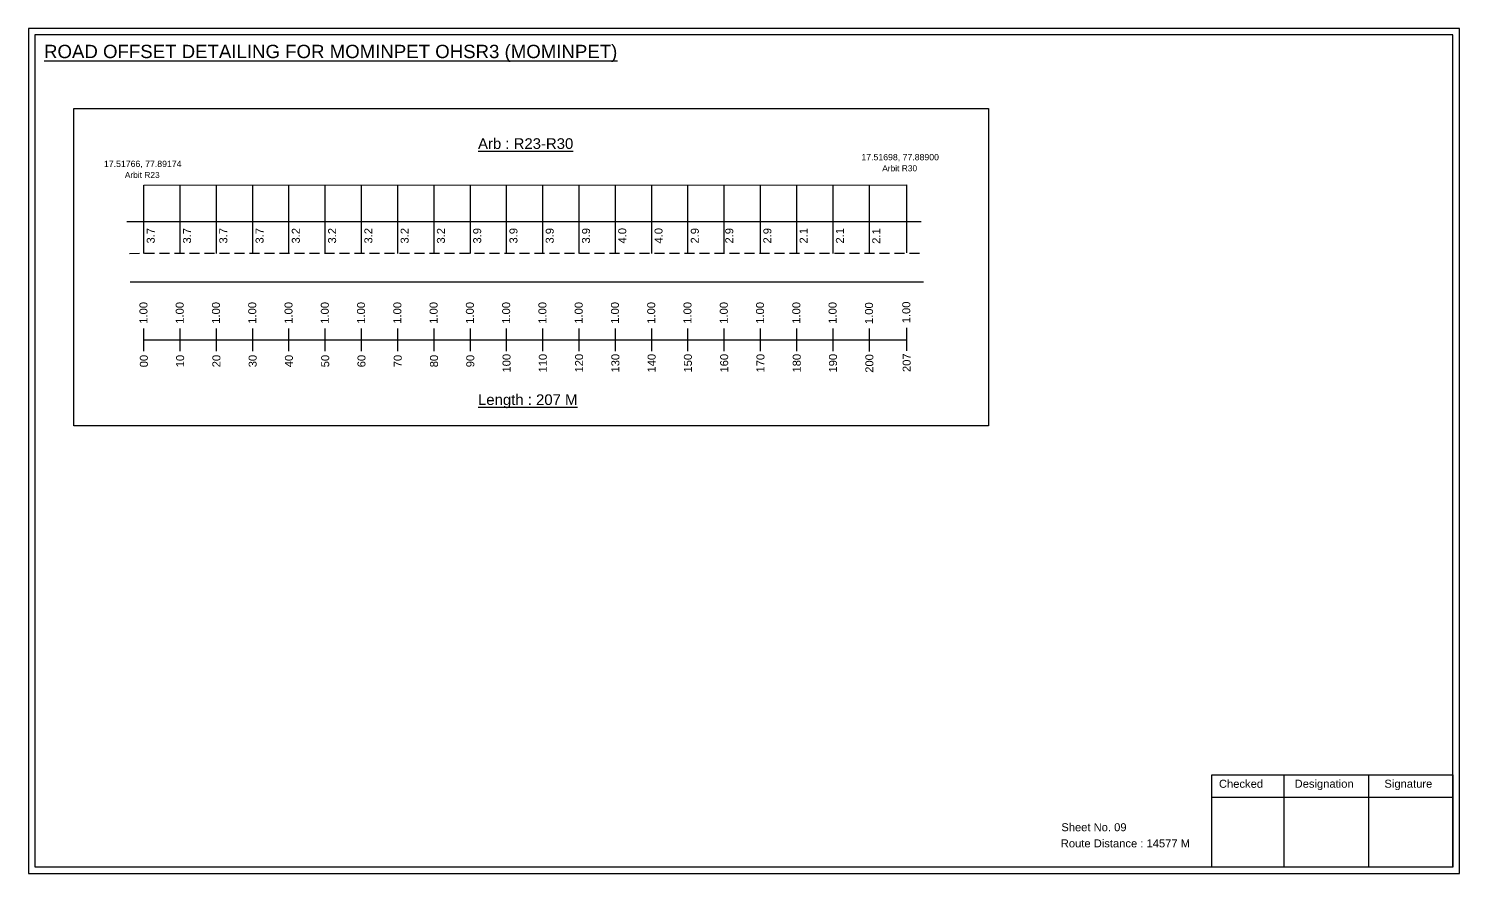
# Model space of a CAD drawing. Header units: inches. Extents: x 1446 to 12099, y 451 to 5049.
# Drawn here: x 8794 to 9331, y 3393 to 3710 of the extents above; entities that cross this region are included whole.
import ezdxf

# ---------------------------------------------------------------- set-up
doc = ezdxf.new("R2010")
doc.units = ezdxf.units.IN
doc.header["$MEASUREMENT"] = 0
doc.linetypes.add('DASHED2', pattern=[0.375, 0.25, -0.125])
doc.layers.add('PDF_Geometry', color=7, linetype='Continuous')
doc.layers.add('PDF_Text', color=5, linetype='Continuous')
doc.styles.add('PDF Arial', font='arial.ttf')
doc.styles.get("Standard").update_dxf_attribs({"font": 'arial.ttf'})

msp = doc.modelspace()

# ---------------------------------------------------------------- linework, layer by layer
at = {"color": 5}
msp.add_line((8837.48, 3651.3), (9123.5, 3651.49), dxfattribs=at)
for p, q in [((8837.48, 3625.78), (8837.48, 3651.32)), ((8851.08, 3625.78), (8851.08, 3651.32)), ((8864.68, 3625.78), (8864.68, 3651.32)), ((8878.28, 3625.78), (8878.28, 3651.32)), ((8891.88, 3625.78), (8891.88, 3651.32)), ((8905.48, 3625.78), (8905.48, 3651.32)), ((8919.08, 3625.78), (8919.08, 3651.32)), ((8932.68, 3625.78), (8932.68, 3651.32)), ((8946.28, 3625.78), (8946.28, 3651.32)), ((8959.88, 3625.78), (8959.88, 3651.32)), ((8973.48, 3625.78), (8973.48, 3651.32)), ((8987.08, 3625.78), (8987.08, 3651.32)), ((9000.68, 3625.78), (9000.68, 3651.32)), ((9014.28, 3625.78), (9014.28, 3651.32)), ((9027.88, 3625.78), (9027.88, 3651.32)), ((9041.48, 3625.78), (9041.48, 3651.32)), ((9055.08, 3625.78), (9055.08, 3651.32)), ((9068.68, 3625.78), (9068.68, 3651.32)), ((9082.28, 3625.78), (9082.28, 3651.32)), ((9095.88, 3625.78), (9095.88, 3651.32)), ((9109.52, 3625.95), (9109.52, 3651.21)), ((9123.5, 3625.96), (9123.5, 3651.49)), ((8831.06, 3637.66), (9128.91, 3637.66)), ((8832.31, 3615.1), (9129.81, 3615.06))]:
    msp.add_line(p, q)
at = {"linetype": 'DASHED2', "ltscale": 15}
msp.add_line((8832.02, 3625.78), (9128.51, 3625.83), dxfattribs=at)
at = {"color": 217, "true_color": 0x93278f}
for p, q in [((8837.48, 3589.08), (8837.48, 3597.64)), ((8851.08, 3589.08), (8851.08, 3597.64)), ((8864.68, 3589.08), (8864.68, 3597.64)), ((8878.28, 3589.08), (8878.28, 3597.64)), ((8891.88, 3589.08), (8891.88, 3597.64)), ((8905.48, 3589.08), (8905.48, 3597.64)), ((8919.08, 3589.08), (8919.08, 3597.64)), ((8932.68, 3589.08), (8932.68, 3597.64)), ((8946.28, 3589.08), (8946.28, 3597.64)), ((8959.88, 3589.08), (8959.88, 3597.64)), ((8973.48, 3589.08), (8973.48, 3597.64)), ((8987.08, 3589.08), (8987.08, 3597.64)), ((9000.68, 3589.08), (9000.68, 3597.64)), ((9014.28, 3589.08), (9014.28, 3597.64)), ((9027.88, 3589.08), (9027.88, 3597.64)), ((9041.48, 3589.08), (9041.48, 3597.64)), ((9055.08, 3589.08), (9055.08, 3597.64)), ((9068.68, 3589.08), (9068.68, 3597.64)), ((9082.28, 3589.08), (9082.28, 3597.64)), ((9095.88, 3589.08), (9095.88, 3597.64)), ((9109.52, 3588.98), (9109.52, 3597.54)), ((9123.5, 3589.26), (9123.5, 3597.81)), ((8837.48, 3593.35), (9123.5, 3593.41))]:
    msp.add_line(p, q, dxfattribs=at)
msp.add_lwpolyline([(8811.24, 3680.04), (9154.14, 3680.04), (9154.14, 3561.05), (8811.24, 3561.05)], close=True)
at = {"layer": 'PDF_Geometry'}
for points in [[(8794.25, 3710.03), (8794.25, 3393.32), (9330.72, 3393.32), (9330.72, 3710.03)], [(8796.58, 3707.7), (8796.58, 3395.74), (9328.3, 3395.74), (9328.3, 3707.7)]]:
    msp.add_lwpolyline(points, close=True, dxfattribs=at)
at = {"layer": 'PDF_Geometry', "color": 242, "true_color": 0xcc1f26}
msp.add_lwpolyline([(9328.3, 3395.64), (9237.96, 3395.64), (9237.96, 3430.25), (9328.3, 3430.25)], close=True, dxfattribs=at)
for points in [[(9264.94, 3430.25), (9264.94, 3395.64)], [(9296.67, 3430.25), (9296.67, 3395.64)], [(9237.96, 3421.88), (9328.3, 3421.88)]]:
    msp.add_lwpolyline(points, dxfattribs=at)

# ---------------------------------------------------------------- texts
at = {"color": 242, "true_color": 0xcd2027}
for s, height, p in [('%%UROAD OFFSET DETAILING FOR MOMINPET OHSR3 (MOMINPET)', 5, (8800.03, 3698.96)), ('%%UArb : R23-R30', 4, (8962.76, 3664.92)), ('%%ULength : 207 M', 4, (8962.76, 3568.92))]:
    msp.add_text(s, height=height, dxfattribs=at).set_placement(p)
at = {"color": 5}
for s, height, p in [('17.51766, 77.89174', 2.34, (8822.5, 3658.17)), ('17.51698, 77.88900', 2.34, (9106.5, 3660.67)), ('Arbit R30', 2.246, (9114.32, 3656.54)), ('Arbit R23', 2.246, (8830.32, 3654.04))]:
    msp.add_text(s, height=height, dxfattribs=at).set_placement(p)
for s, p in [('3.7', (8841.54, 3629.46)), ('3.7', (8855.14, 3629.46)), ('3.7', (8868.74, 3629.46)), ('3.7', (8882.34, 3629.46)), ('3.2', (8895.94, 3629.46)), ('3.2', (8909.54, 3629.46)), ('3.2', (8923.14, 3629.46)), ('3.2', (8936.74, 3629.46)), ('3.2', (8950.34, 3629.46)), ('3.9', (8963.94, 3629.46)), ('3.9', (8977.54, 3629.46)), ('3.9', (8991.14, 3629.46)), ('3.9', (9004.74, 3629.46)), ('4.0', (9018.34, 3629.46)), ('4.0', (9031.94, 3629.46)), ('2.9', (9045.54, 3629.46)), ('2.9', (9058.46, 3629.46)), ('2.9', (9072.74, 3629.46)), ('2.1', (9086.34, 3629.46)), ('2.1', (9099.94, 3629.46)), ('2.1', (9113.58, 3629.35))]:
    msp.add_text(s, height=3, rotation=90).set_placement(p)
at = {"color": 217, "true_color": 0x93278f}
for s, p in [('1.00', (8838.8, 3599.38)), ('1.00', (8852.4, 3599.38)), ('1.00', (8866, 3599.38)), ('1.00', (8879.6, 3599.38)), ('1.00', (8893.2, 3599.38)), ('1.00', (8906.8, 3599.38)), ('1.00', (8920.4, 3599.38)), ('1.00', (8934, 3599.38)), ('1.00', (8947.6, 3599.38)), ('1.00', (8961.2, 3599.38)), ('1.00', (8974.8, 3599.38)), ('1.00', (8988.4, 3599.38)), ('1.00', (9002, 3599.38)), ('1.00', (9015.6, 3599.38)), ('1.00', (9029.2, 3599.38)), ('1.00', (9042.8, 3599.38)), ('1.00', (9056.4, 3599.38)), ('1.00', (9070, 3599.38)), ('1.00', (9083.6, 3599.38)), ('1.00', (9097.2, 3599.38)), ('1.00', (9110.84, 3599.27)), ('1.00', (9124.83, 3599.55)), ('00', (8838.95, 3583.06)), ('10', (8852.55, 3583.06)), ('20', (8866.15, 3583.06)), ('30', (8879.75, 3583.06)), ('40', (8893.35, 3583.06)), ('50', (8906.95, 3583.06)), ('60', (8920.55, 3583.06)), ('70', (8934.15, 3583.06)), ('80', (8947.75, 3583.06)), ('90', (8961.35, 3583.06)), ('100', (8974.95, 3581.1)), ('110', (8988.55, 3581.1)), ('120', (9002.15, 3581.1)), ('130', (9015.75, 3581.1)), ('140', (9029.35, 3581.1)), ('150', (9042.95, 3581.1)), ('160', (9056.55, 3581.1)), ('170', (9070.15, 3581.1)), ('180', (9083.75, 3581.1)), ('190', (9097.35, 3581.1)), ('200', (9110.99, 3581)), ('207', (9124.98, 3581.28))]:
    msp.add_text(s, height=3, rotation=90, dxfattribs=at).set_placement(p)
for s, p in [('Sheet No. 09', (9181.46, 3409.12)), ('Route Distance : 14577 M', (9181.27, 3403.07))]:
    msp.add_text(s, height=3).set_placement(p)
at = {"layer": 'PDF_Text', "color": 7, "attachment_point": 7, "style": 'PDF Arial'}
for s, insert, char_height in [('Checked', (9240.57, 3425.37), 3.001), ('Designation', (9268.94, 3424.53), 3.0006), ('Signature', (9302.62, 3424.53), 3.001)]:
    msp.add_mtext(s, dxfattribs=dict(at, insert=insert, char_height=char_height))

doc.saveas('drawing.dxf')
